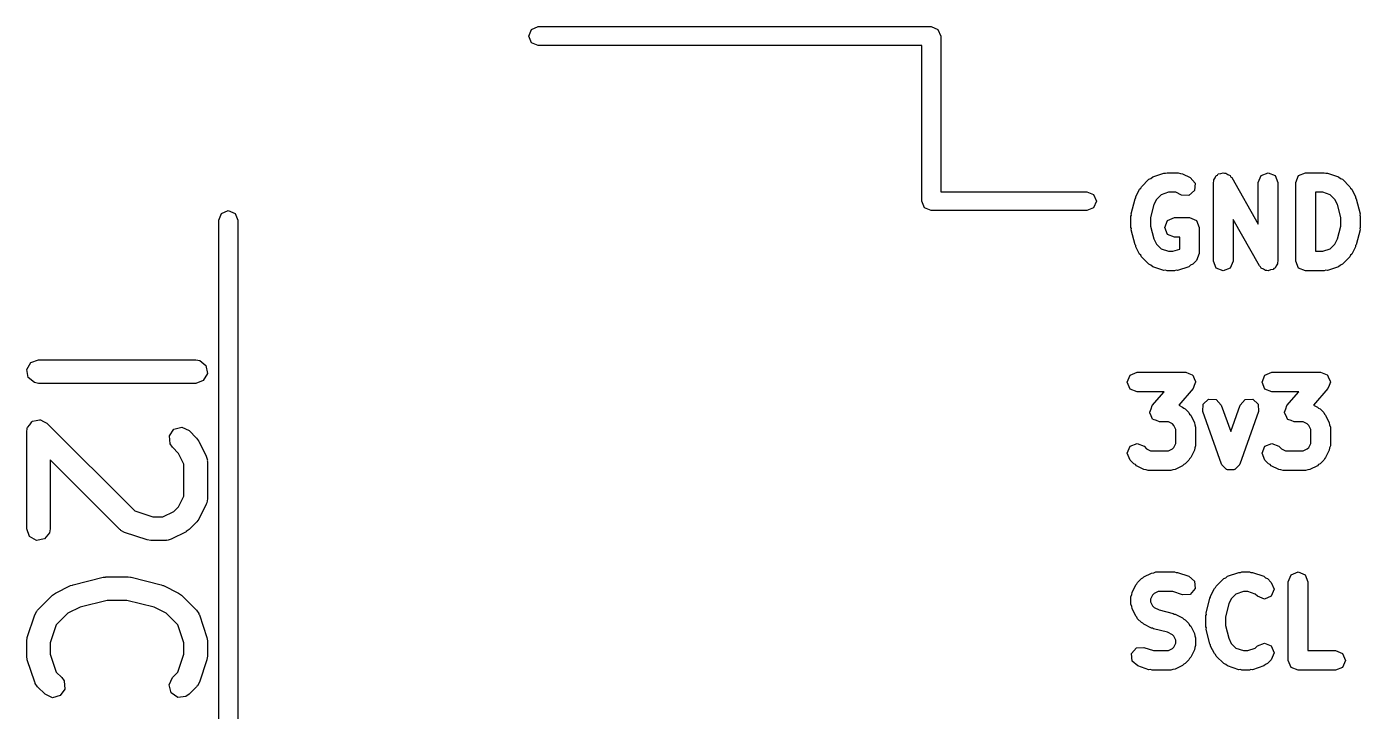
# Model space of a CAD drawing. Extents: x 83.3 to 116.7, y -116.6 to -83.3.
# Drawn here: x 83.27 to 91.75, y -94.19 to -89.83 of the extents above; entities that cross this region are included whole.
import ezdxf

# ---------------------------------------------------------------- set-up
doc = ezdxf.new("R2010")
doc.units = 0
doc.layers.add('BLACK', color=7, linetype='CONTINUOUS')

msp = doc.modelspace()

# ---------------------------------------------------------------- linework, layer by layer
at = {"layer": 'BLACK', "linetype": 'CONTINUOUS'}
for p, q in [((86.465, -89.89), (86.4826, -89.8476)), ((86.4826, -89.9324), (86.465, -89.89)), ((86.4826, -89.8476), (86.525, -89.83)), ((86.525, -89.83), (89.025, -89.83)), ((89.025, -89.83), (89.0674, -89.8476)), ((89.0674, -89.8476), (89.085, -89.89)), ((89.085, -89.89), (89.085, -90.88)), ((86.525, -89.95), (86.4826, -89.9324)), ((88.965, -89.95), (86.525, -89.95)), ((88.965, -90.94), (88.965, -89.95)), ((90.3612, -90.8484), (90.4088, -90.8008)), ((90.4088, -90.8008), (90.4222, -90.7952)), ((90.4222, -90.7952), (90.4332, -90.7857)), ((90.4332, -90.7857), (90.5046, -90.7619)), ((90.5046, -90.7619), (90.5149, -90.7626)), ((90.5149, -90.7626), (90.5244, -90.7587)), ((90.5244, -90.7587), (90.5958, -90.7587)), ((90.5958, -90.7587), (90.6093, -90.7643)), ((90.6093, -90.7643), (90.6238, -90.7653)), ((90.6238, -90.7653), (90.6714, -90.7891)), ((90.6714, -90.7891), (90.7027, -90.8252)), ((90.7027, -90.8252), (90.6994, -90.873)), ((90.819, -90.8212), (90.8223, -90.8133)), ((90.819, -91.3212), (90.819, -90.8212)), ((90.8212, -90.8047), (90.8312, -90.7919)), ((90.8223, -90.8133), (90.8212, -90.8047)), ((90.8312, -90.7919), (90.8374, -90.777)), ((90.8374, -90.777), (90.8453, -90.7737)), ((90.8453, -90.7737), (90.8505, -90.7669)), ((90.8505, -90.7669), (90.8666, -90.7649)), ((90.8666, -90.7649), (90.8815, -90.7587)), ((90.8815, -90.7587), (90.8895, -90.762)), ((90.8895, -90.762), (90.898, -90.7609)), ((90.898, -90.7609), (90.9108, -90.7708)), ((90.9108, -90.7708), (90.9257, -90.777)), ((90.9257, -90.777), (90.929, -90.7849)), ((90.929, -90.7849), (90.9358, -90.7902)), ((90.9358, -90.7902), (91.1048, -91.0858)), ((91.1048, -90.8212), (91.1231, -90.777)), ((91.1048, -91.0858), (91.1048, -90.8212)), ((91.1231, -90.777), (91.1673, -90.7587)), ((91.1673, -90.7587), (91.2115, -90.777)), ((91.2115, -90.777), (91.2298, -90.8212)), ((91.2298, -90.8212), (91.2298, -91.3212)), ((91.3429, -90.8212), (91.3612, -90.777)), ((91.3429, -91.3212), (91.3429, -90.8212)), ((91.3612, -90.777), (91.4054, -90.7587)), ((91.4054, -90.7587), (91.5244, -90.7587)), ((91.5244, -90.7587), (91.5339, -90.7626)), ((91.5339, -90.7626), (91.5442, -90.7619)), ((91.5442, -90.7619), (91.6156, -90.7857)), ((91.6156, -90.7857), (91.6266, -90.7952)), ((91.6266, -90.7952), (91.64, -90.8008)), ((91.64, -90.8008), (91.6876, -90.8484)), ((89.085, -90.88), (90.015, -90.88)), ((90.015, -90.88), (90.0574, -90.8976)), ((90.0574, -90.8976), (90.075, -90.94)), ((90.3251, -90.9194), (90.3256, -90.9123)), ((90.3256, -90.9123), (90.3495, -90.8647)), ((90.3495, -90.8647), (90.3572, -90.8579)), ((90.3572, -90.8579), (90.3612, -90.8484)), ((90.4867, -90.8996), (90.4567, -90.9296)), ((90.5345, -90.8837), (90.4867, -90.8996)), ((90.5811, -90.8837), (90.5345, -90.8837)), ((90.6155, -90.9009), (90.5811, -90.8837)), ((90.6632, -90.9043), (90.6155, -90.9009)), ((90.6994, -90.873), (90.6632, -90.9043)), ((91.4679, -90.8837), (91.4679, -91.2587)), ((91.5143, -90.8837), (91.4679, -90.8837)), ((91.5621, -90.8996), (91.5143, -90.8837)), ((91.5921, -90.9296), (91.5621, -90.8996)), ((91.6876, -90.8484), (91.6916, -90.8579)), ((91.6916, -90.8579), (91.6994, -90.8647)), ((91.6994, -90.8647), (91.7232, -90.9123)), ((91.7232, -90.9123), (91.7237, -90.9194)), ((84.5126, -91.0176), (84.555, -91)), ((84.555, -91), (84.5974, -91.0176)), ((88.9826, -90.9824), (88.965, -90.94)), ((89.025, -91), (88.9826, -90.9824)), ((90.015, -91), (89.025, -91)), ((90.0574, -90.9824), (90.015, -91)), ((90.075, -90.94), (90.0574, -90.9824)), ((90.2971, -91.0203), (90.3209, -90.9251)), ((90.3209, -90.9251), (90.3251, -90.9194)), ((90.4405, -90.9621), (90.4202, -91.0432)), ((90.4567, -90.9296), (90.4405, -90.9621)), ((91.6083, -90.9621), (91.5921, -90.9296)), ((91.6286, -91.0432), (91.6083, -90.9621)), ((91.7237, -90.9194), (91.7279, -90.9251)), ((91.7279, -90.9251), (91.7517, -91.0203)), ((84.495, -91.06), (84.5126, -91.0176)), ((84.495, -94.94), (84.495, -91.06)), ((84.5974, -91.0176), (84.615, -91.06)), ((84.615, -91.06), (84.615, -94.94)), ((90.2952, -91.0355), (90.2983, -91.0282)), ((90.2952, -91.1069), (90.2952, -91.0355)), ((90.2983, -91.0282), (90.2971, -91.0203)), ((90.4202, -91.0432), (90.4202, -91.0992)), ((90.5095, -91.1069), (90.5278, -91.0627)), ((90.5278, -91.0627), (90.572, -91.0444)), ((90.572, -91.0444), (90.6673, -91.0444)), ((90.6673, -91.0444), (90.7115, -91.0627)), ((90.7115, -91.0627), (90.7298, -91.1069)), ((91.113, -91.3522), (90.944, -91.0565)), ((90.944, -91.0565), (90.944, -91.3212)), ((91.6286, -91.0992), (91.6286, -91.0432)), ((91.7517, -91.0203), (91.7505, -91.0282)), ((91.7505, -91.0282), (91.7536, -91.0355)), ((91.7536, -91.0355), (91.7536, -91.1069)), ((90.2983, -91.1142), (90.2952, -91.1069)), ((90.2971, -91.1221), (90.2983, -91.1142)), ((90.3209, -91.2173), (90.2971, -91.1221)), ((90.4202, -91.0992), (90.4405, -91.1803)), ((90.5278, -91.1511), (90.5095, -91.1069)), ((90.572, -91.1694), (90.5278, -91.1511)), ((90.6048, -91.1694), (90.572, -91.1694)), ((90.6048, -91.2444), (90.6048, -91.1694)), ((90.7298, -91.1069), (90.7298, -91.2736)), ((91.6083, -91.1803), (91.6286, -91.0992)), ((91.7517, -91.1221), (91.7279, -91.2173)), ((91.7536, -91.1069), (91.7505, -91.1142)), ((91.7505, -91.1142), (91.7517, -91.1221)), ((90.3251, -91.223), (90.3209, -91.2173)), ((90.3256, -91.2301), (90.3251, -91.223)), ((90.3495, -91.2777), (90.3256, -91.2301)), ((90.4405, -91.1803), (90.4567, -91.2127)), ((90.4567, -91.2127), (90.4867, -91.2428)), ((90.4867, -91.2428), (90.5345, -91.2587)), ((90.5619, -91.2587), (90.6048, -91.2444)), ((91.5143, -91.2587), (91.5621, -91.2428)), ((91.5621, -91.2428), (91.5921, -91.2127)), ((91.5921, -91.2127), (91.6083, -91.1803)), ((91.7232, -91.2301), (91.6994, -91.2777)), ((91.7237, -91.223), (91.7232, -91.2301)), ((91.7279, -91.2173), (91.7237, -91.223)), ((90.3572, -91.2845), (90.3495, -91.2777)), ((90.3612, -91.294), (90.3572, -91.2845)), ((90.4088, -91.3416), (90.3612, -91.294)), ((90.5345, -91.2587), (90.5619, -91.2587)), ((90.7115, -91.3178), (90.6876, -91.3416)), ((90.7298, -91.2736), (90.7115, -91.3178)), ((90.8374, -91.3654), (90.819, -91.3212)), ((90.944, -91.3212), (90.9257, -91.3654)), ((91.2276, -91.3376), (91.2176, -91.3504)), ((91.2298, -91.3212), (91.2265, -91.3291)), ((91.2265, -91.3291), (91.2276, -91.3376)), ((91.3612, -91.3654), (91.3429, -91.3212)), ((91.4679, -91.2587), (91.5143, -91.2587)), ((91.6876, -91.294), (91.64, -91.3416)), ((91.6916, -91.2845), (91.6876, -91.294)), ((91.6994, -91.2777), (91.6916, -91.2845)), ((90.4222, -91.3471), (90.4088, -91.3416)), ((90.4332, -91.3567), (90.4222, -91.3471)), ((90.5046, -91.3805), (90.4332, -91.3567)), ((90.5149, -91.3798), (90.5046, -91.3805)), ((90.5244, -91.3837), (90.5149, -91.3798)), ((90.572, -91.3837), (90.5244, -91.3837)), ((90.5815, -91.3798), (90.572, -91.3837)), ((90.5918, -91.3805), (90.5815, -91.3798)), ((90.6632, -91.3567), (90.5918, -91.3805)), ((90.6742, -91.3471), (90.6632, -91.3567)), ((90.6876, -91.3416), (90.6742, -91.3471)), ((90.8815, -91.3837), (90.8374, -91.3654)), ((90.9257, -91.3654), (90.8815, -91.3837)), ((91.1198, -91.3575), (91.113, -91.3522)), ((91.1231, -91.3654), (91.1198, -91.3575)), ((91.138, -91.3716), (91.1231, -91.3654)), ((91.1508, -91.3815), (91.138, -91.3716)), ((91.1593, -91.3804), (91.1508, -91.3815)), ((91.1673, -91.3837), (91.1593, -91.3804)), ((91.1822, -91.3775), (91.1673, -91.3837)), ((91.1983, -91.3755), (91.1822, -91.3775)), ((91.2035, -91.3687), (91.1983, -91.3755)), ((91.2115, -91.3654), (91.2035, -91.3687)), ((91.2176, -91.3504), (91.2115, -91.3654)), ((91.4054, -91.3837), (91.3612, -91.3654)), ((91.5244, -91.3837), (91.4054, -91.3837)), ((91.5339, -91.3798), (91.5244, -91.3837)), ((91.5442, -91.3805), (91.5339, -91.3798)), ((91.6156, -91.3567), (91.5442, -91.3805)), ((91.6266, -91.3471), (91.6156, -91.3567)), ((91.64, -91.3416), (91.6266, -91.3471)), ((83.2738, -92.0108), (83.2994, -91.9664)), ((83.2827, -92.0613), (83.2738, -92.0108)), ((83.2994, -91.9664), (83.3476, -91.9488)), ((83.3476, -91.9488), (84.3476, -91.9488)), ((84.3476, -91.9488), (84.3733, -91.9533)), ((84.3733, -91.9533), (84.4126, -91.9863)), ((84.4126, -91.9863), (84.4215, -92.0368)), ((83.322, -92.0943), (83.2827, -92.0613)), ((83.3476, -92.0988), (83.322, -92.0943)), ((84.3476, -92.0988), (83.3476, -92.0988)), ((84.3958, -92.0813), (84.3476, -92.0988)), ((84.4215, -92.0368), (84.3958, -92.0813)), ((90.2714, -92.0912), (90.2897, -92.047)), ((90.2897, -92.1354), (90.2714, -92.0912)), ((90.2897, -92.047), (90.3339, -92.0287)), ((90.3339, -92.0287), (90.6435, -92.0287)), ((90.6435, -92.0287), (90.6638, -92.0371)), ((90.6638, -92.0371), (90.6846, -92.0442)), ((90.6846, -92.0442), (90.6856, -92.0461)), ((90.6856, -92.0461), (90.6876, -92.047)), ((90.6876, -92.047), (90.6961, -92.0673)), ((90.6961, -92.0673), (90.7058, -92.087)), ((90.706, -92.0912), (90.6975, -92.1115)), ((90.7058, -92.087), (90.7051, -92.0891)), ((90.7051, -92.0891), (90.706, -92.0912)), ((91.1286, -92.0912), (91.1469, -92.047)), ((91.1469, -92.1354), (91.1286, -92.0912)), ((91.1469, -92.047), (91.1911, -92.0287)), ((91.1911, -92.0287), (91.5006, -92.0287)), ((91.5006, -92.0287), (91.5209, -92.0371)), ((91.5209, -92.0371), (91.5418, -92.0442)), ((91.5418, -92.0442), (91.5427, -92.0461)), ((91.5427, -92.0461), (91.5448, -92.047)), ((91.5448, -92.047), (91.5532, -92.0673)), ((91.5532, -92.0673), (91.563, -92.087)), ((91.5631, -92.0912), (91.5547, -92.1115)), ((91.563, -92.087), (91.5622, -92.0891)), ((91.5622, -92.0891), (91.5631, -92.0912)), ((90.3339, -92.1537), (90.2897, -92.1354)), ((90.5057, -92.1537), (90.3339, -92.1537)), ((90.4297, -92.2405), (90.5057, -92.1537)), ((90.6905, -92.1323), (90.5988, -92.2371)), ((90.6975, -92.1115), (90.6905, -92.1323)), ((91.1911, -92.1537), (91.1469, -92.1354)), ((91.3629, -92.1537), (91.1911, -92.1537)), ((91.2869, -92.2405), (91.3629, -92.1537)), ((91.5476, -92.1323), (91.456, -92.2371)), ((91.5547, -92.1115), (91.5476, -92.1323)), ((90.4143, -92.2817), (90.4227, -92.2613)), ((90.4227, -92.2613), (90.4297, -92.2405)), ((90.5988, -92.2371), (90.6238, -92.2496)), ((90.6238, -92.2496), (90.6305, -92.2573)), ((90.6305, -92.2573), (90.64, -92.2613)), ((90.64, -92.2613), (90.6638, -92.2851)), ((90.7513, -92.2789), (90.7536, -92.2311)), ((90.7536, -92.2311), (90.7891, -92.199)), ((90.7891, -92.199), (90.8369, -92.2014)), ((90.8369, -92.2014), (90.869, -92.2368)), ((90.869, -92.2368), (90.9292, -92.4054)), ((90.9292, -92.4054), (90.9894, -92.2368)), ((90.9894, -92.2368), (91.0215, -92.2014)), ((91.0215, -92.2014), (91.0692, -92.199)), ((91.0692, -92.199), (91.1047, -92.2311)), ((91.1047, -92.2311), (91.1071, -92.2789)), ((91.2714, -92.2817), (91.2798, -92.2613)), ((91.2798, -92.2613), (91.2869, -92.2405)), ((91.456, -92.2371), (91.4809, -92.2496)), ((91.4809, -92.2496), (91.4877, -92.2573)), ((91.4877, -92.2573), (91.4972, -92.2613)), ((91.4972, -92.2613), (91.521, -92.2851)), ((83.2917, -92.3618), (83.3046, -92.3433)), ((83.3046, -92.3433), (83.3079, -92.3424)), ((83.3079, -92.3424), (83.3101, -92.3398)), ((83.3101, -92.3398), (83.3324, -92.3359)), ((83.3324, -92.3359), (83.3542, -92.33)), ((83.3542, -92.33), (83.3573, -92.3315)), ((83.3573, -92.3315), (83.3606, -92.3309)), ((83.3606, -92.3309), (83.3802, -92.3422)), ((83.3802, -92.3422), (83.4007, -92.3517)), ((83.4007, -92.3517), (83.9596, -92.9106)), ((90.4151, -92.2837), (90.4143, -92.2817)), ((90.4144, -92.2858), (90.4151, -92.2837)), ((90.4242, -92.3055), (90.4144, -92.2858)), ((90.4326, -92.3259), (90.4242, -92.3055)), ((90.4346, -92.3267), (90.4326, -92.3259)), ((90.4356, -92.3287), (90.4346, -92.3267)), ((90.4565, -92.3357), (90.4356, -92.3287)), ((90.4768, -92.3442), (90.4565, -92.3357)), ((90.5335, -92.3442), (90.4768, -92.3442)), ((90.5588, -92.3568), (90.5335, -92.3442)), ((90.5683, -92.3663), (90.5588, -92.3568)), ((90.6638, -92.2851), (90.6678, -92.2946)), ((90.6678, -92.2946), (90.6755, -92.3013)), ((90.6755, -92.3013), (90.6994, -92.349)), ((90.6994, -92.349), (90.7004, -92.3635)), ((90.8703, -92.6122), (90.7513, -92.2789)), ((91.1071, -92.2789), (90.988, -92.6122)), ((91.2723, -92.2837), (91.2714, -92.2817)), ((91.2716, -92.2858), (91.2723, -92.2837)), ((91.2813, -92.3055), (91.2716, -92.2858)), ((91.2897, -92.3259), (91.2813, -92.3055)), ((91.2918, -92.3267), (91.2897, -92.3259)), ((91.2928, -92.3287), (91.2918, -92.3267)), ((91.3136, -92.3357), (91.2928, -92.3287)), ((91.3339, -92.3442), (91.3136, -92.3357)), ((91.3906, -92.3442), (91.3339, -92.3442)), ((91.416, -92.3568), (91.3906, -92.3442)), ((91.4254, -92.3663), (91.416, -92.3568)), ((91.521, -92.2851), (91.5249, -92.2946)), ((91.5249, -92.2946), (91.5327, -92.3013)), ((91.5327, -92.3013), (91.5565, -92.349)), ((91.5565, -92.349), (91.5575, -92.3635)), ((83.2726, -92.4048), (83.2755, -92.3886)), ((83.2726, -93.0238), (83.2726, -92.4048)), ((83.2752, -92.3853), (83.2763, -92.3837)), ((83.2755, -92.3886), (83.2752, -92.3853)), ((83.2763, -92.3837), (83.2771, -92.3791)), ((83.2771, -92.3791), (83.2917, -92.3618)), ((84.1799, -92.433), (84.2094, -92.3909)), ((84.1844, -92.4841), (84.1799, -92.433)), ((84.2094, -92.3909), (84.2589, -92.3777)), ((84.2589, -92.3777), (84.3054, -92.3993)), ((84.3054, -92.3993), (84.353, -92.447)), ((90.581, -92.3917), (90.5683, -92.3663)), ((90.581, -92.4812), (90.581, -92.3917)), ((90.7004, -92.3635), (90.706, -92.3769)), ((90.706, -92.3769), (90.706, -92.496)), ((91.4381, -92.3917), (91.4254, -92.3663)), ((91.4381, -92.4812), (91.4381, -92.3917)), ((91.5575, -92.3635), (91.5631, -92.3769)), ((91.5631, -92.3769), (91.5631, -92.496)), ((84.1993, -92.5054), (84.1844, -92.4841)), ((84.2384, -92.5444), (84.1993, -92.5054)), ((84.353, -92.447), (84.3659, -92.4653)), ((84.3659, -92.4653), (84.3671, -92.4665)), ((84.3671, -92.4665), (84.4147, -92.5617)), ((90.2714, -92.5436), (90.2897, -92.4994)), ((90.2897, -92.4994), (90.3339, -92.4811)), ((90.3339, -92.4811), (90.3781, -92.4994)), ((90.3781, -92.4994), (90.3948, -92.516)), ((90.3948, -92.516), (90.4201, -92.5287)), ((90.5335, -92.5287), (90.5588, -92.516)), ((90.5588, -92.516), (90.5683, -92.5065)), ((90.5683, -92.5065), (90.581, -92.4812)), ((90.6994, -92.5239), (90.6755, -92.5715)), ((90.7004, -92.5094), (90.6994, -92.5239)), ((90.706, -92.496), (90.7004, -92.5094)), ((91.1286, -92.5436), (91.1469, -92.4994)), ((91.1469, -92.4994), (91.1911, -92.4811)), ((91.1911, -92.4811), (91.2353, -92.4994)), ((91.2353, -92.4994), (91.2519, -92.516)), ((91.2519, -92.516), (91.2773, -92.5287)), ((91.3906, -92.5287), (91.416, -92.516)), ((91.416, -92.516), (91.4254, -92.5065)), ((91.4254, -92.5065), (91.4381, -92.4812)), ((91.5565, -92.5239), (91.5327, -92.5715)), ((91.5575, -92.5094), (91.5565, -92.5239)), ((91.5631, -92.496), (91.5575, -92.5094)), ((83.866, -93.0292), (83.4226, -92.5858)), ((83.4226, -92.5858), (83.4226, -93.0238)), ((84.2726, -92.6129), (84.2384, -92.5444)), ((84.4147, -92.5617), (84.4221, -92.5867)), ((84.4221, -92.5867), (84.4211, -92.591)), ((84.4211, -92.591), (84.4226, -92.5952)), ((84.4226, -92.5952), (84.4226, -92.8333)), ((90.2897, -92.5878), (90.2714, -92.5436)), ((90.3135, -92.6116), (90.2897, -92.5878)), ((90.323, -92.6155), (90.3135, -92.6116)), ((90.4201, -92.5287), (90.5335, -92.5287)), ((90.64, -92.6116), (90.6305, -92.6155)), ((90.6638, -92.5878), (90.64, -92.6116)), ((90.6678, -92.5783), (90.6638, -92.5878)), ((90.6755, -92.5715), (90.6678, -92.5783)), ((90.8725, -92.6147), (90.8703, -92.6122)), ((90.988, -92.6122), (90.9858, -92.6147)), ((91.1469, -92.5878), (91.1286, -92.5436)), ((91.1707, -92.6116), (91.1469, -92.5878)), ((91.1802, -92.6155), (91.1707, -92.6116)), ((91.2773, -92.5287), (91.3906, -92.5287)), ((91.4972, -92.6116), (91.4877, -92.6155)), ((91.521, -92.5878), (91.4972, -92.6116)), ((91.5249, -92.5783), (91.521, -92.5878)), ((91.5327, -92.5715), (91.5249, -92.5783)), ((84.2726, -92.8156), (84.2726, -92.6129)), ((90.3298, -92.6233), (90.323, -92.6155)), ((90.3774, -92.6471), (90.3298, -92.6233)), ((90.3919, -92.6481), (90.3774, -92.6471)), ((90.4054, -92.6537), (90.3919, -92.6481)), ((90.5482, -92.6537), (90.4054, -92.6537)), ((90.5617, -92.6481), (90.5482, -92.6537)), ((90.5762, -92.6471), (90.5617, -92.6481)), ((90.6238, -92.6233), (90.5762, -92.6471)), ((90.6305, -92.6155), (90.6238, -92.6233)), ((90.8727, -92.6179), (90.8725, -92.6147)), ((90.8883, -92.6321), (90.8727, -92.6179)), ((90.9024, -92.6477), (90.8883, -92.6321)), ((90.9057, -92.6478), (90.9024, -92.6477)), ((90.9081, -92.65), (90.9057, -92.6478)), ((90.9292, -92.649), (90.9081, -92.65)), ((90.9502, -92.65), (90.9292, -92.649)), ((90.9526, -92.6478), (90.9502, -92.65)), ((90.9559, -92.6477), (90.9526, -92.6478)), ((90.97, -92.6321), (90.9559, -92.6477)), ((90.9856, -92.6179), (90.97, -92.6321)), ((90.9858, -92.6147), (90.9856, -92.6179)), ((91.1869, -92.6233), (91.1802, -92.6155)), ((91.2345, -92.6471), (91.1869, -92.6233)), ((91.2491, -92.6481), (91.2345, -92.6471)), ((91.2625, -92.6537), (91.2491, -92.6481)), ((91.4054, -92.6537), (91.2625, -92.6537)), ((91.4188, -92.6481), (91.4054, -92.6537)), ((91.4333, -92.6471), (91.4188, -92.6481)), ((91.4809, -92.6233), (91.4333, -92.6471)), ((91.4877, -92.6155), (91.4809, -92.6233)), ((84.2384, -92.8841), (84.2726, -92.8156)), ((84.4147, -92.8669), (84.3671, -92.9621)), ((84.4152, -92.8624), (84.4147, -92.8669)), ((84.4181, -92.859), (84.4152, -92.8624)), ((84.4226, -92.8333), (84.4181, -92.859)), ((83.9596, -92.9106), (84.0741, -92.9488)), ((84.0741, -92.9488), (84.1394, -92.9488)), ((84.1394, -92.9488), (84.208, -92.9146)), ((84.208, -92.9146), (84.2384, -92.8841)), ((83.2902, -93.072), (83.2726, -93.0238)), ((83.4226, -93.0238), (83.4181, -93.0495)), ((83.8701, -93.0311), (83.866, -93.0292)), ((83.8724, -93.0349), (83.8701, -93.0311)), ((83.8953, -93.0473), (83.8724, -93.0349)), ((84.3054, -93.0292), (84.287, -93.0421)), ((84.353, -92.9816), (84.3054, -93.0292)), ((84.3537, -92.9801), (84.353, -92.9816)), ((84.3671, -92.9621), (84.3537, -92.9801)), ((83.3346, -93.0977), (83.2902, -93.072)), ((83.3851, -93.0888), (83.3346, -93.0977)), ((83.4181, -93.0495), (83.3851, -93.0888)), ((84.0382, -93.095), (83.8953, -93.0473)), ((84.0398, -93.0949), (84.0382, -93.095)), ((84.0619, -93.0988), (84.0398, -93.0949)), ((84.1571, -93.0988), (84.0619, -93.0988)), ((84.1614, -93.0973), (84.1571, -93.0988)), ((84.1657, -93.0983), (84.1614, -93.0973)), ((84.1907, -93.0909), (84.1657, -93.0983)), ((84.2859, -93.0433), (84.1907, -93.0909)), ((84.287, -93.0421), (84.2859, -93.0433)), ((83.5675, -93.3796), (83.758, -93.332)), ((83.758, -93.332), (83.7729, -93.3309)), ((83.7729, -93.3309), (83.7762, -93.3298)), ((83.7762, -93.3298), (83.919, -93.3298)), ((83.919, -93.3298), (83.9338, -93.3324)), ((83.9338, -93.3324), (83.9372, -93.332)), ((83.9372, -93.332), (84.1277, -93.3796)), ((90.3256, -93.3809), (90.3334, -93.3741)), ((90.3334, -93.3741), (90.3374, -93.3646)), ((90.3374, -93.3646), (90.3612, -93.3408)), ((90.3612, -93.3408), (90.3707, -93.3369)), ((90.3707, -93.3369), (90.3774, -93.3291)), ((90.3774, -93.3291), (90.425, -93.3053)), ((90.425, -93.3053), (90.4395, -93.3043)), ((90.4395, -93.3043), (90.453, -93.2987)), ((90.453, -93.2987), (90.572, -93.2987)), ((90.572, -93.2987), (90.5815, -93.3026)), ((90.5815, -93.3026), (90.5918, -93.3019)), ((90.5918, -93.3019), (90.6632, -93.3257)), ((90.6632, -93.3257), (90.6994, -93.3571)), ((90.6994, -93.3571), (90.7027, -93.4048)), ((90.8374, -93.3884), (90.885, -93.3408)), ((90.885, -93.3408), (90.8984, -93.3352)), ((90.8984, -93.3352), (90.9094, -93.3257)), ((90.9094, -93.3257), (90.9808, -93.3019)), ((90.9808, -93.3019), (90.9911, -93.3026)), ((90.9911, -93.3026), (91.0006, -93.2987)), ((91.0006, -93.2987), (91.0482, -93.2987)), ((91.0482, -93.2987), (91.0577, -93.3026)), ((91.0577, -93.3026), (91.068, -93.3019)), ((91.068, -93.3019), (91.1394, -93.3257)), ((91.1394, -93.3257), (91.1504, -93.3352)), ((91.1504, -93.3352), (91.1638, -93.3408)), ((91.1638, -93.3408), (91.1876, -93.3646)), ((91.1876, -93.3646), (91.206, -93.4088)), ((91.2952, -93.3612), (91.3135, -93.317)), ((91.2952, -93.8612), (91.2952, -93.3612)), ((91.3135, -93.317), (91.3577, -93.2987)), ((91.3577, -93.2987), (91.4019, -93.317)), ((91.4019, -93.317), (91.4202, -93.3612)), ((91.4202, -93.3612), (91.4202, -93.7987)), ((83.3422, -93.5422), (83.4374, -93.447)), ((83.4374, -93.447), (83.4558, -93.4341)), ((83.4558, -93.4341), (83.4569, -93.4329)), ((83.4569, -93.4329), (83.5522, -93.3853)), ((83.5522, -93.3853), (83.5646, -93.3816)), ((83.5646, -93.3816), (83.5675, -93.3796)), ((84.1277, -93.3796), (84.1395, -93.3849)), ((84.1395, -93.3849), (84.1431, -93.3853)), ((84.1431, -93.3853), (84.2383, -93.4329)), ((84.2383, -93.4329), (84.2563, -93.4463)), ((84.2563, -93.4463), (84.2578, -93.447)), ((84.2578, -93.447), (84.353, -93.5422)), ((90.2952, -93.4564), (90.3008, -93.443)), ((90.2952, -93.504), (90.2952, -93.4564)), ((90.3008, -93.443), (90.3018, -93.4285)), ((90.3018, -93.4285), (90.3256, -93.3809)), ((90.4329, -93.4458), (90.4202, -93.4712)), ((90.4424, -93.4364), (90.4329, -93.4458)), ((90.4677, -93.4237), (90.4424, -93.4364)), ((90.5619, -93.4237), (90.4677, -93.4237)), ((90.6237, -93.4443), (90.5619, -93.4237)), ((90.6714, -93.4409), (90.6237, -93.4443)), ((90.7027, -93.4048), (90.6714, -93.4409)), ((90.7971, -93.4651), (90.8013, -93.4594)), ((90.8013, -93.4594), (90.8018, -93.4523)), ((90.8018, -93.4523), (90.8256, -93.4047)), ((90.8256, -93.4047), (90.8334, -93.3979)), ((90.8334, -93.3979), (90.8374, -93.3884)), ((90.9629, -93.4396), (90.9329, -93.4696)), ((91.0107, -93.4237), (90.9629, -93.4396)), ((91.0381, -93.4237), (91.0107, -93.4237)), ((91.0859, -93.4396), (91.0381, -93.4237)), ((91.0993, -93.453), (91.0859, -93.4396)), ((91.1435, -93.4713), (91.0993, -93.453)), ((91.1876, -93.453), (91.1435, -93.4713)), ((91.206, -93.4088), (91.1876, -93.453)), ((83.3403, -93.5463), (83.3422, -93.5422)), ((83.6119, -93.5231), (83.5349, -93.5616)), ((83.7854, -93.4798), (83.6119, -93.5231)), ((83.9098, -93.4798), (83.7854, -93.4798)), ((84.0833, -93.5231), (83.9098, -93.4798)), ((84.1603, -93.5616), (84.0833, -93.5231)), ((84.353, -93.5422), (84.368, -93.5635)), ((90.3008, -93.5175), (90.2952, -93.504)), ((90.3018, -93.532), (90.3008, -93.5175)), ((90.3256, -93.5796), (90.3018, -93.532)), ((90.4202, -93.4712), (90.4202, -93.4893)), ((90.4202, -93.4893), (90.4329, -93.5146)), ((90.4329, -93.5146), (90.4424, -93.5241)), ((90.4424, -93.5241), (90.4748, -93.5403)), ((90.4748, -93.5403), (90.5634, -93.5625)), ((90.7733, -93.5603), (90.7971, -93.4651)), ((90.9167, -93.5021), (90.8964, -93.5832)), ((90.9329, -93.4696), (90.9167, -93.5021)), ((83.2765, -93.7144), (83.3241, -93.5715)), ((83.3241, -93.5715), (83.3365, -93.5486)), ((83.3365, -93.5486), (83.3403, -93.5463)), ((83.5349, -93.5616), (83.4608, -93.6358)), ((84.2344, -93.6358), (84.1603, -93.5616)), ((84.368, -93.5635), (84.3684, -93.568)), ((84.3684, -93.568), (84.3712, -93.5715)), ((84.3712, -93.5715), (84.4188, -93.7144)), ((90.3334, -93.5864), (90.3256, -93.5796)), ((90.3374, -93.5959), (90.3334, -93.5864)), ((90.3612, -93.6197), (90.3374, -93.5959)), ((90.3707, -93.6236), (90.3612, -93.6197)), ((90.3774, -93.6314), (90.3707, -93.6236)), ((90.5634, -93.5625), (90.5691, -93.5667)), ((90.5691, -93.5667), (90.5762, -93.5672)), ((90.5762, -93.5672), (90.6238, -93.591)), ((90.6238, -93.591), (90.6305, -93.5988)), ((90.6305, -93.5988), (90.64, -93.6027)), ((90.64, -93.6027), (90.6638, -93.6265)), ((90.6638, -93.6265), (90.6678, -93.636)), ((90.7714, -93.5755), (90.7745, -93.5682)), ((90.7714, -93.6469), (90.7714, -93.5755)), ((90.7745, -93.5682), (90.7733, -93.5603)), ((90.8964, -93.5832), (90.8964, -93.6392)), ((83.2765, -93.716), (83.2765, -93.7144)), ((83.4608, -93.6358), (83.4226, -93.7503)), ((84.2726, -93.7503), (84.2344, -93.6358)), ((84.4188, -93.7144), (84.4221, -93.7366)), ((90.425, -93.6552), (90.3774, -93.6314)), ((90.4321, -93.6557), (90.425, -93.6552)), ((90.4378, -93.6599), (90.4321, -93.6557)), ((90.5264, -93.6821), (90.4378, -93.6599)), ((90.5588, -93.6983), (90.5264, -93.6821)), ((90.5683, -93.7077), (90.5588, -93.6983)), ((90.581, -93.7331), (90.5683, -93.7077)), ((90.6678, -93.636), (90.6755, -93.6428)), ((90.6755, -93.6428), (90.6994, -93.6904)), ((90.6994, -93.6904), (90.7004, -93.7049)), ((90.7004, -93.7049), (90.706, -93.7183)), ((90.7745, -93.6542), (90.7714, -93.6469)), ((90.7733, -93.6621), (90.7745, -93.6542)), ((90.7971, -93.7573), (90.7733, -93.6621)), ((90.8964, -93.6392), (90.9167, -93.7203)), ((83.2726, -93.7381), (83.2765, -93.716)), ((83.2726, -93.8333), (83.2726, -93.7381)), ((83.4226, -93.7503), (83.4226, -93.8212)), ((84.2726, -93.8212), (84.2726, -93.7503)), ((84.4221, -93.7366), (84.4226, -93.7381)), ((84.4226, -93.7381), (84.4226, -93.8333)), ((90.2984, -93.8176), (90.3298, -93.7815)), ((90.3298, -93.7815), (90.3775, -93.7781)), ((90.3775, -93.7781), (90.4393, -93.7987)), ((90.4393, -93.7987), (90.5335, -93.7987)), ((90.5335, -93.7987), (90.5588, -93.786)), ((90.5588, -93.786), (90.5683, -93.7765)), ((90.5683, -93.7765), (90.581, -93.7512)), ((90.581, -93.7512), (90.581, -93.7331)), ((90.6994, -93.7939), (90.6755, -93.8415)), ((90.7004, -93.7794), (90.6994, -93.7939)), ((90.706, -93.766), (90.7004, -93.7794)), ((90.706, -93.7183), (90.706, -93.766)), ((90.8013, -93.763), (90.7971, -93.7573)), ((90.8018, -93.7701), (90.8013, -93.763)), ((90.8256, -93.8177), (90.8018, -93.7701)), ((90.9167, -93.7203), (90.9329, -93.7527)), ((90.9329, -93.7527), (90.9629, -93.7828)), ((90.9629, -93.7828), (91.0107, -93.7987)), ((91.0107, -93.7987), (91.0381, -93.7987)), ((91.0381, -93.7987), (91.0859, -93.7828)), ((91.0859, -93.7828), (91.0993, -93.7694)), ((91.0993, -93.7694), (91.1435, -93.7511)), ((91.1435, -93.7511), (91.1876, -93.7694)), ((91.1876, -93.7694), (91.206, -93.8136)), ((91.4202, -93.7987), (91.5958, -93.7987)), ((91.5958, -93.7987), (91.64, -93.817)), ((83.2732, -93.8349), (83.2726, -93.8333)), ((83.2765, -93.8571), (83.2732, -93.8349)), ((83.3241, -93.9999), (83.2765, -93.8571)), ((83.4226, -93.8212), (83.4608, -93.9357)), ((84.2344, -93.9357), (84.2726, -93.8212)), ((84.4188, -93.8571), (84.3712, -93.9999)), ((84.4226, -93.8333), (84.4187, -93.8554)), ((84.4187, -93.8554), (84.4188, -93.8571)), ((90.3018, -93.8653), (90.2984, -93.8176)), ((90.338, -93.8967), (90.3018, -93.8653)), ((90.64, -93.8816), (90.6305, -93.8855)), ((90.6638, -93.8578), (90.64, -93.8816)), ((90.6678, -93.8483), (90.6638, -93.8578)), ((90.6755, -93.8415), (90.6678, -93.8483)), ((90.8334, -93.8245), (90.8256, -93.8177)), ((90.8374, -93.834), (90.8334, -93.8245)), ((90.885, -93.8816), (90.8374, -93.834)), ((90.8984, -93.8871), (90.885, -93.8816)), ((91.1638, -93.8816), (91.1504, -93.8871)), ((91.1876, -93.8578), (91.1638, -93.8816)), ((91.206, -93.8136), (91.1876, -93.8578)), ((91.3135, -93.9054), (91.2952, -93.8612)), ((91.64, -93.817), (91.6583, -93.8612)), ((91.6583, -93.8612), (91.64, -93.9054)), ((83.4608, -93.9357), (83.4959, -93.9708)), ((84.1993, -93.9708), (84.2344, -93.9357)), ((90.4094, -93.9205), (90.338, -93.8967)), ((90.4197, -93.9198), (90.4094, -93.9205)), ((90.4292, -93.9237), (90.4197, -93.9198)), ((90.5482, -93.9237), (90.4292, -93.9237)), ((90.5617, -93.9181), (90.5482, -93.9237)), ((90.5762, -93.9171), (90.5617, -93.9181)), ((90.6238, -93.8933), (90.5762, -93.9171)), ((90.6305, -93.8855), (90.6238, -93.8933)), ((90.9094, -93.8967), (90.8984, -93.8871)), ((90.9808, -93.9205), (90.9094, -93.8967)), ((90.9911, -93.9198), (90.9808, -93.9205)), ((91.0006, -93.9237), (90.9911, -93.9198)), ((91.0482, -93.9237), (91.0006, -93.9237)), ((91.0577, -93.9198), (91.0482, -93.9237)), ((91.068, -93.9205), (91.0577, -93.9198)), ((91.1394, -93.8967), (91.068, -93.9205)), ((91.1504, -93.8871), (91.1394, -93.8967)), ((91.3577, -93.9237), (91.3135, -93.9054)), ((91.5958, -93.9237), (91.3577, -93.9237)), ((91.64, -93.9054), (91.5958, -93.9237)), ((83.3269, -94.0034), (83.3241, -93.9999)), ((83.3273, -94.0079), (83.3269, -94.0034)), ((83.3422, -94.0292), (83.3273, -94.0079)), ((83.3898, -94.0768), (83.3422, -94.0292)), ((83.5153, -94.0432), (83.4859, -94.0852)), ((83.4959, -93.9708), (83.5108, -93.9921)), ((83.5108, -93.9921), (83.5153, -94.0432)), ((84.1777, -94.0173), (84.1993, -93.9708)), ((84.1909, -94.0668), (84.1777, -94.0173)), ((84.353, -94.0292), (84.3054, -94.0768)), ((84.3549, -94.0252), (84.353, -94.0292)), ((84.3587, -94.0228), (84.3549, -94.0252)), ((84.3712, -93.9999), (84.3587, -94.0228)), ((83.4363, -94.0985), (83.3898, -94.0768)), ((83.4859, -94.0852), (83.4363, -94.0985)), ((84.233, -94.0963), (84.1909, -94.0668)), ((84.2841, -94.0918), (84.233, -94.0963)), ((84.3054, -94.0768), (84.2841, -94.0918))]:
    msp.add_line(p, q, dxfattribs=at)

doc.saveas('drawing.dxf')
